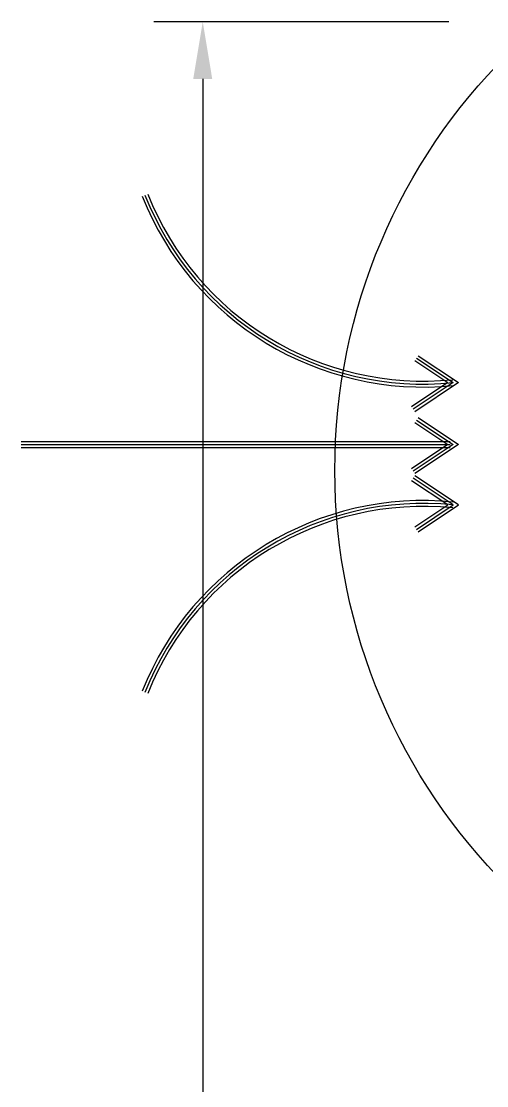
# Model space of a CAD drawing. Header units: millimetres. Extents: x -6 to 705, y -10 to 538.
# Drawn here: x 166.9 to 189.8, y 187 to 239.3 of the extents above; entities that cross this region are included whole.
import ezdxf

# ---------------------------------------------------------------- set-up
doc = ezdxf.new("R2010")
doc.units = ezdxf.units.MM

msp = doc.modelspace()

# ---------------------------------------------------------------- linework, layer by layer
at = {"color": 252}
for p, q in [((187.89, 239.228), (173.418, 239.228)), ((175.818, 236.428), (175.818, 122.028))]:
    msp.add_line(p, q, dxfattribs=at)
for p, q in [((166.915, 218.644), (187.965, 218.644)), ((166.915, 218.499), (187.965, 218.499)), ((166.915, 218.354), (187.965, 218.354))]:
    msp.add_line(p, q)
for points in [[(186.231, 222.613), (187.843, 221.535), (186.06, 220.346)], [(186.312, 222.734), (188.103, 221.535), (186.141, 220.225)], [(186.392, 222.854), (188.364, 221.535), (186.221, 220.105)], [(186.231, 219.578), (187.843, 218.499), (186.06, 217.31)], [(186.312, 219.698), (188.103, 218.499), (186.141, 217.19)], [(186.392, 219.818), (188.364, 218.499), (186.221, 217.069)], [(186.231, 214.454), (187.843, 215.532), (186.06, 216.722)], [(186.312, 214.334), (188.103, 215.533), (186.141, 216.842)], [(186.392, 214.214), (188.364, 215.533), (186.221, 216.962)]]:
    msp.add_lwpolyline(points)
at = {"color": 1}
msp.add_circle((211.123, 217.228), 28.822, dxfattribs=at)
for centre, radius, start, end in [((186.639, 236.159), 14.842, 201.6853, 275.7169), ((186.639, 236.159), 14.698, 201.6853, 275.7169), ((186.639, 236.159), 14.553, 201.6853, 275.7169), ((186.639, 200.908), 14.842, 84.2831, 158.3147), ((186.639, 200.908), 14.698, 84.2831, 158.3147), ((186.639, 200.908), 14.553, 84.2831, 158.3147)]:
    msp.add_arc(centre, radius, start, end)
at = {"color": 252}
msp.add_solid([(175.351, 236.428), (176.284, 236.428), (175.818, 239.228)], dxfattribs=at)

doc.saveas('drawing.dxf')
